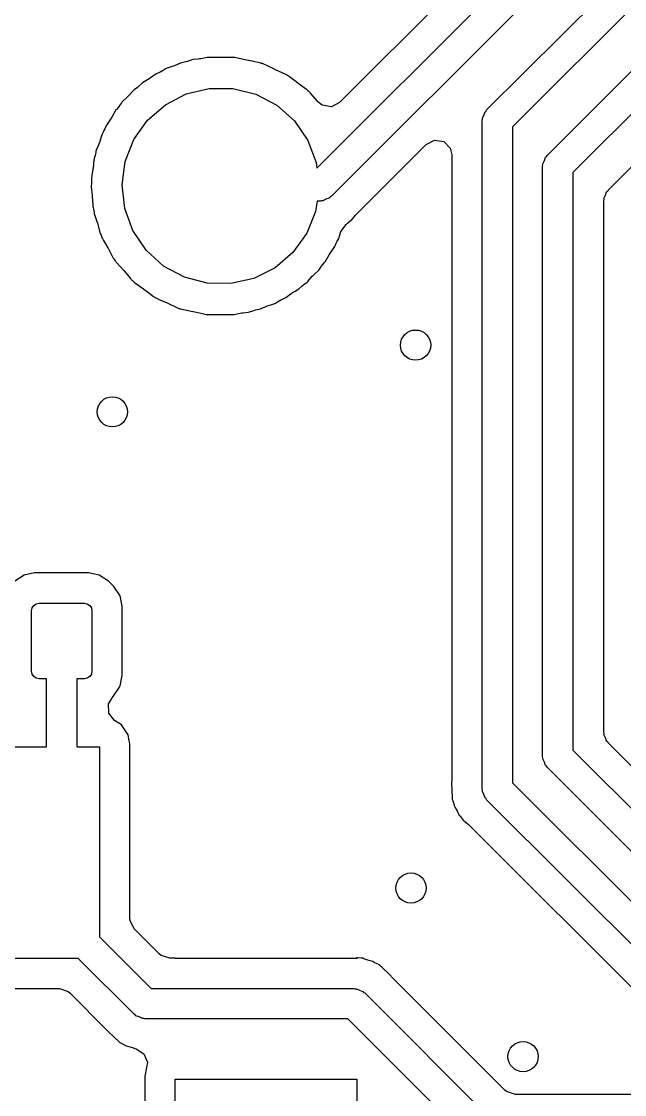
# Model space of a CAD drawing. Extents: x 100.2 to 143.8, y -109.8 to -50.2.
# Drawn here: x 122.23 to 126.22, y -96.2 to -89.1 of the extents above; entities that cross this region are included whole.
import ezdxf

# ---------------------------------------------------------------- set-up
doc = ezdxf.new("R2010")
doc.units = 0
doc.layers.add('BLACK', color=7, linetype='CONTINUOUS')

msp = doc.modelspace()

# ---------------------------------------------------------------- linework, layer by layer
at = {"layer": 'BLACK', "linetype": 'CONTINUOUS'}
for p, q in [((124.186, -90.0728), (127.154, -87.1048)), ((126.785, -87.1905), (124.337, -89.6377)), ((127.266, -87.2755), (124.281, -90.2607)), ((125.309, -89.6874), (126.754, -88.2422)), ((126.866, -88.4129), (125.479, -89.7995)), ((125.708, -89.9883), (126.93, -88.7667)), ((127.042, -88.9374), (125.879, -90.1004)), ((126.112, -90.2173), (127.083, -89.2463)), ((123.286, -89.3767), (123.269, -89.3843)), ((123.32, -89.3695), (123.286, -89.3767)), ((123.331, -89.3665), (123.32, -89.3695)), ((123.366, -89.3544), (123.331, -89.3665)), ((123.401, -89.3507), (123.366, -89.3544)), ((123.41, -89.3496), (123.401, -89.3507)), ((123.42, -89.3481), (123.41, -89.3496)), ((123.461, -89.3395), (123.42, -89.3481)), ((123.64, -89.3395), (123.461, -89.3395)), ((123.641, -89.3396), (123.64, -89.3395)), ((123.645, -89.3398), (123.641, -89.3396)), ((123.641, -89.3396), (123.641, -89.3396)), ((123.641, -89.3396), (123.641, -89.3396)), ((123.662, -89.3435), (123.645, -89.3398)), ((123.732, -89.3591), (123.662, -89.3435)), ((123.733, -89.3593), (123.732, -89.3591)), ((123.759, -89.3648), (123.733, -89.3593)), ((123.814, -89.3767), (123.759, -89.3648)), ((123.817, -89.378), (123.814, -89.3767)), ((123.819, -89.3786), (123.817, -89.378)), ((123.82, -89.379), (123.819, -89.3786)), ((123.122, -89.4494), (123.11, -89.4582)), ((123.127, -89.4473), (123.122, -89.4494)), ((123.151, -89.4367), (123.127, -89.4473)), ((123.127, -89.4473), (123.127, -89.4473)), ((123.162, -89.4311), (123.151, -89.4367)), ((123.164, -89.4295), (123.162, -89.4311)), ((123.191, -89.4134), (123.164, -89.4295)), ((123.236, -89.3982), (123.191, -89.4134)), ((123.245, -89.3948), (123.236, -89.3982)), ((123.269, -89.3843), (123.245, -89.3948)), ((123.826, -89.3801), (123.82, -89.379)), ((123.831, -89.3824), (123.826, -89.3801)), ((123.903, -89.4159), (123.831, -89.3824)), ((123.831, -89.3824), (123.831, -89.3824)), ((123.904, -89.4167), (123.903, -89.4159)), ((123.918, -89.423), (123.904, -89.4167)), ((123.973, -89.4473), (123.918, -89.423)), ((123.978, -89.4494), (123.973, -89.4473)), ((123.973, -89.4473), (123.973, -89.4473)), ((123.982, -89.4524), (123.978, -89.4494)), ((123.029, -89.5122), (123.01, -89.5299)), ((123.033, -89.5086), (123.029, -89.5122)), ((123.029, -89.5122), (123.029, -89.5122)), ((123.077, -89.4823), (123.033, -89.5086)), ((123.084, -89.4775), (123.077, -89.4823)), ((123.11, -89.4582), (123.084, -89.4775)), ((123.982, -89.4527), (123.982, -89.4524)), ((123.987, -89.4553), (123.982, -89.4527)), ((123.988, -89.456), (123.987, -89.4553)), ((123.993, -89.4582), (123.988, -89.456)), ((124.005, -89.4675), (123.993, -89.4582)), ((124.058, -89.5076), (124.005, -89.4675)), ((124.06, -89.509), (124.058, -89.5076)), ((124.112, -89.5472), (124.06, -89.509)), ((122.974, -89.5583), (122.944, -89.5925)), ((122.978, -89.5545), (122.974, -89.5583)), ((122.974, -89.5583), (122.974, -89.5583)), ((123, -89.5381), (122.978, -89.5545)), ((123.01, -89.5299), (123, -89.5381)), ((123.185, -89.6524), (123.323, -89.5808)), ((123.323, -89.5808), (123.475, -89.5443)), ((123.475, -89.5443), (123.631, -89.5451)), ((123.631, -89.5451), (123.783, -89.5832)), ((123.783, -89.5832), (123.921, -89.6563)), ((124.122, -89.5545), (124.112, -89.5472)), ((124.126, -89.5583), (124.122, -89.5545)), ((124.13, -89.5618), (124.126, -89.5583)), ((124.132, -89.5635), (124.13, -89.5616)), ((124.13, -89.5616), (124.13, -89.5618)), ((124.136, -89.5672), (124.132, -89.5635)), ((124.132, -89.5635), (124.132, -89.5635)), ((124.14, -89.5705), (124.136, -89.5672)), ((124.143, -89.5746), (124.14, -89.5705)), ((124.19, -89.6299), (124.143, -89.5746)), ((124.143, -89.5746), (124.143, -89.5746)), ((122.883, -89.6585), (122.875, -89.6691)), ((122.895, -89.64), (122.883, -89.6585)), ((122.898, -89.6355), (122.895, -89.64)), ((122.895, -89.64), (122.895, -89.64)), ((122.938, -89.5982), (122.898, -89.6355)), ((122.944, -89.5925), (122.938, -89.5982)), ((123.067, -89.7551), (123.185, -89.6524)), ((123.921, -89.6563), (124.038, -89.7601)), ((124.192, -89.6322), (124.19, -89.6299)), ((124.194, -89.6339), (124.192, -89.6322)), ((124.222, -89.6559), (124.194, -89.6339)), ((124.283, -89.6655), (124.222, -89.6559)), ((124.337, -89.6377), (124.283, -89.6655)), ((122.858, -89.6873), (122.831, -89.7345)), ((122.862, -89.6832), (122.858, -89.6873)), ((122.875, -89.6691), (122.862, -89.6832)), ((125.281, -89.7425), (125.291, -89.7216)), ((125.291, -89.7216), (125.299, -89.6993)), ((125.299, -89.6993), (125.305, -89.6946)), ((125.305, -89.6946), (125.309, -89.6874)), ((122.793, -89.7933), (122.786, -89.811)), ((122.795, -89.7884), (122.793, -89.7933)), ((122.793, -89.7933), (122.793, -89.7933)), ((122.827, -89.7406), (122.795, -89.7884)), ((122.831, -89.7345), (122.827, -89.7406)), ((122.977, -89.8828), (123.067, -89.7551)), ((124.038, -89.7601), (124.126, -89.8889)), ((125.279, -89.7581), (125.282, -89.7504)), ((125.279, -94.1795), (125.279, -89.7581)), ((125.282, -89.7504), (125.281, -89.7425)), ((125.479, -89.7995), (125.479, -94.1381)), ((122.763, -89.8587), (122.752, -89.8947)), ((122.767, -89.8471), (122.763, -89.8587)), ((122.769, -89.8422), (122.767, -89.8471)), ((122.767, -89.8471), (122.767, -89.8471)), ((122.771, -89.8377), (122.769, -89.8422)), ((122.779, -89.8238), (122.771, -89.8377)), ((122.786, -89.811), (122.779, -89.8238)), ((122.74, -89.9247), (122.731, -89.9479)), ((122.749, -89.9032), (122.74, -89.9247)), ((122.751, -89.8971), (122.749, -89.9032)), ((122.752, -89.8947), (122.751, -89.8971)), ((122.92, -90.0284), (122.977, -89.8828)), ((124.126, -89.8889), (124.181, -90.035)), ((124.442, -90.3832), (124.91, -89.915)), ((124.91, -89.915), (124.965, -89.8872)), ((124.965, -89.8872), (125.025, -89.8968)), ((125.025, -89.8968), (125.068, -89.94)), ((125.068, -89.94), (125.079, -89.985)), ((122.713, -90.0174), (122.707, -90.0729)), ((122.714, -90.0122), (122.713, -90.0174)), ((122.715, -90.0073), (122.714, -90.0122)), ((122.719, -89.9952), (122.715, -90.0073)), ((122.715, -90.0073), (122.715, -90.0073)), ((122.723, -89.9807), (122.719, -89.9952)), ((122.725, -89.9652), (122.723, -89.9807)), ((122.726, -89.9599), (122.725, -89.9652)), ((122.731, -89.9479), (122.726, -89.9599)), ((125.079, -89.985), (125.079, -94.126)), ((125.691, -90.0225), (125.698, -90.0002)), ((125.698, -90.0002), (125.705, -89.9955)), ((125.705, -89.9955), (125.708, -89.9883)), ((122.706, -90.0787), (122.7, -90.12)), ((122.707, -90.0729), (122.706, -90.0787)), ((122.9, -90.1832), (122.92, -90.0284)), ((124.181, -90.035), (124.186, -90.0728)), ((125.679, -90.059), (125.681, -90.0513)), ((125.679, -93.9647), (125.679, -90.059)), ((125.68, -90.0434), (125.691, -90.0225)), ((125.681, -90.0513), (125.68, -90.0434)), ((122.7, -90.12), (122.696, -90.1422)), ((122.696, -90.1422), (122.697, -90.1582)), ((122.697, -90.1582), (122.697, -90.16)), ((125.879, -90.1004), (125.879, -93.9233)), ((122.696, -90.1755), (122.695, -90.19)), ((122.695, -90.19), (122.695, -90.1952)), ((122.695, -90.1952), (122.695, -90.1952)), ((122.695, -90.1952), (122.702, -90.254)), ((122.697, -90.16), (122.696, -90.1755)), ((122.917, -90.3384), (122.9, -90.1832)), ((126.095, -90.2515), (126.102, -90.2292)), ((126.102, -90.2292), (126.109, -90.2245)), ((126.109, -90.2245), (126.112, -90.2173)), ((122.702, -90.254), (122.702, -90.2591)), ((122.702, -90.2591), (122.705, -90.3158)), ((124.188, -90.29), (124.178, -90.3582)), ((124.21, -90.29), (124.188, -90.29)), ((124.218, -90.2875), (124.21, -90.29)), ((124.226, -90.2888), (124.218, -90.2875)), ((124.247, -90.2781), (124.226, -90.2888)), ((124.269, -90.2709), (124.247, -90.2781)), ((124.274, -90.2644), (124.269, -90.2709)), ((124.281, -90.2607), (124.274, -90.2644)), ((126.083, -90.288), (126.085, -90.2803)), ((126.083, -93.8037), (126.083, -90.288)), ((126.084, -90.2724), (126.095, -90.2515)), ((126.085, -90.2803), (126.084, -90.2724)), ((122.705, -90.3158), (122.705, -90.3268)), ((122.705, -90.3268), (122.707, -90.3319)), ((122.707, -90.3319), (122.707, -90.3319)), ((122.707, -90.3319), (122.709, -90.3407)), ((122.709, -90.3407), (122.712, -90.3566)), ((122.712, -90.3566), (122.714, -90.3678)), ((122.714, -90.3678), (122.715, -90.3727)), ((122.715, -90.3727), (122.734, -90.4321)), ((122.971, -90.4851), (122.917, -90.3384)), ((124.178, -90.3582), (124.12, -90.5031)), ((122.734, -90.4321), (122.736, -90.4364)), ((122.736, -90.4364), (122.755, -90.5049)), ((124.38, -90.444), (124.382, -90.4426)), ((124.382, -90.4426), (124.385, -90.44)), ((124.382, -90.4426), (124.382, -90.4426)), ((124.385, -90.44), (124.389, -90.4357)), ((124.389, -90.4357), (124.407, -90.4214)), ((124.407, -90.4214), (124.415, -90.4165)), ((124.415, -90.4165), (124.433, -90.3932)), ((124.433, -90.3932), (124.442, -90.3832)), ((122.755, -90.5049), (122.757, -90.5097)), ((122.757, -90.5097), (122.76, -90.5147)), ((122.76, -90.5147), (122.766, -90.5303)), ((123.058, -90.6147), (122.971, -90.4851)), ((124.12, -90.5031), (124.028, -90.63)), ((124.331, -90.5378), (124.346, -90.4914)), ((124.346, -90.4914), (124.38, -90.4445)), ((124.38, -90.4445), (124.38, -90.444)), ((122.766, -90.5303), (122.769, -90.5378)), ((122.769, -90.5378), (122.776, -90.5508)), ((122.776, -90.5508), (122.804, -90.5992)), ((124.305, -90.5916), (124.314, -90.569)), ((124.314, -90.569), (124.321, -90.5562)), ((124.321, -90.5562), (124.329, -90.5423)), ((124.329, -90.5423), (124.331, -90.5378)), ((124.329, -90.5423), (124.329, -90.5423)), ((122.804, -90.5992), (122.806, -90.6026)), ((122.806, -90.6026), (122.829, -90.6455)), ((122.829, -90.6455), (122.841, -90.6684)), ((123.173, -90.7198), (123.058, -90.6147)), ((124.028, -90.63), (123.91, -90.7314)), ((124.242, -90.6927), (124.269, -90.6455)), ((124.269, -90.6455), (124.273, -90.6394)), ((124.273, -90.6394), (124.305, -90.5916)), ((122.841, -90.6684), (122.846, -90.6743)), ((122.846, -90.6743), (122.854, -90.6855)), ((122.854, -90.6855), (122.856, -90.6882)), ((122.856, -90.6882), (122.858, -90.6927)), ((122.858, -90.6927), (122.862, -90.6965)), ((122.862, -90.6965), (122.862, -90.6965)), ((122.862, -90.6965), (122.908, -90.7477)), ((123.311, -90.7944), (123.173, -90.7198)), ((124.202, -90.7445), (124.217, -90.7215)), ((124.217, -90.7215), (124.225, -90.7109)), ((124.225, -90.7109), (124.238, -90.6965)), ((124.238, -90.6965), (124.242, -90.6927)), ((124.238, -90.6965), (124.238, -90.6965)), ((122.908, -90.7477), (122.91, -90.7501)), ((122.91, -90.7501), (122.957, -90.8054)), ((123.462, -90.834), (123.311, -90.7944)), ((123.91, -90.7314), (123.77, -90.8016)), ((124.126, -90.8217), (124.156, -90.7875)), ((124.156, -90.7875), (124.162, -90.7818)), ((124.162, -90.7818), (124.168, -90.7759)), ((124.168, -90.7759), (124.202, -90.7445)), ((122.957, -90.8054), (122.957, -90.8054)), ((122.957, -90.8054), (122.96, -90.8095)), ((122.96, -90.8095), (122.964, -90.8128)), ((122.964, -90.8128), (122.968, -90.8165)), ((122.968, -90.8165), (122.968, -90.8165)), ((122.968, -90.8165), (122.97, -90.8184)), ((122.97, -90.8184), (122.97, -90.8182)), ((122.97, -90.8182), (122.974, -90.8217)), ((122.974, -90.8217), (122.978, -90.8255)), ((122.978, -90.8255), (122.982, -90.8286)), ((122.982, -90.8286), (122.982, -90.8286)), ((122.982, -90.8286), (123.04, -90.871)), ((123.618, -90.8364), (123.462, -90.834)), ((123.77, -90.8016), (123.618, -90.8364)), ((124.067, -90.8714), (124.088, -90.8521)), ((124.088, -90.8521), (124.09, -90.8501)), ((124.09, -90.8501), (124.1, -90.8419)), ((124.1, -90.8416), (124.122, -90.8255)), ((124.1, -90.8419), (124.1, -90.8416)), ((124.122, -90.8255), (124.126, -90.8217)), ((124.126, -90.8217), (124.126, -90.8217)), ((123.04, -90.871), (123.042, -90.8724)), ((123.042, -90.8724), (123.075, -90.8977)), ((123.075, -90.8977), (123.107, -90.9218)), ((123.107, -90.9218), (123.112, -90.924)), ((123.112, -90.924), (123.113, -90.9247)), ((123.113, -90.9247), (123.118, -90.9273)), ((123.118, -90.9273), (123.118, -90.9276)), ((123.118, -90.9276), (123.122, -90.9306)), ((123.122, -90.9306), (123.127, -90.9327)), ((123.127, -90.9327), (123.127, -90.9327)), ((123.127, -90.9327), (123.149, -90.9427)), ((123.951, -90.9427), (123.978, -90.9306)), ((123.978, -90.9306), (123.982, -90.9276)), ((123.982, -90.9276), (124.016, -90.9025)), ((123.982, -90.9276), (123.982, -90.9276)), ((124.016, -90.9025), (124.023, -90.8977)), ((124.023, -90.8977), (124.044, -90.8852)), ((124.044, -90.8852), (124.067, -90.8714)), ((123.149, -90.9427), (123.196, -90.9633)), ((123.196, -90.9633), (123.197, -90.9641)), ((123.197, -90.9641), (123.269, -90.9976)), ((123.269, -90.9976), (123.269, -90.9976)), ((123.269, -90.9976), (123.274, -90.9999)), ((123.274, -90.9999), (123.28, -91.001)), ((123.28, -91.001), (123.281, -91.0015)), ((123.281, -91.0015), (123.283, -91.002)), ((123.283, -91.002), (123.286, -91.0033)), ((123.286, -91.0033), (123.335, -91.0138)), ((123.769, -91.0135), (123.78, -91.0105)), ((123.78, -91.0105), (123.814, -91.0033)), ((123.814, -91.0033), (123.819, -91.0012)), ((123.819, -91.0012), (123.855, -90.9852)), ((123.819, -91.0012), (123.819, -91.0012)), ((123.855, -90.9852), (123.864, -90.9818)), ((123.864, -90.9818), (123.882, -90.9755)), ((123.882, -90.9755), (123.909, -90.9666)), ((123.909, -90.9666), (123.938, -90.9489)), ((123.938, -90.9489), (123.949, -90.9433)), ((123.949, -90.9433), (123.951, -90.9427)), ((123.335, -91.0138), (123.367, -91.0207)), ((123.367, -91.0207), (123.368, -91.0209)), ((123.368, -91.0209), (123.411, -91.0304)), ((123.411, -91.0304), (123.455, -91.0402)), ((123.455, -91.0402), (123.459, -91.0404)), ((123.459, -91.0404), (123.459, -91.0404)), ((123.459, -91.0404), (123.459, -91.0404)), ((123.459, -91.0404), (123.46, -91.0405)), ((123.46, -91.0405), (123.639, -91.0405)), ((123.639, -91.0405), (123.68, -91.0319)), ((123.68, -91.0319), (123.69, -91.0304)), ((123.69, -91.0304), (123.699, -91.0293)), ((123.699, -91.0293), (123.734, -91.0256)), ((123.734, -91.0256), (123.769, -91.0135)), ((122.252, -92.764), (122.19, -92.8054)), ((122.32, -92.7505), (122.252, -92.764)), ((122.68, -92.7505), (122.32, -92.7505)), ((122.748, -92.764), (122.68, -92.7505)), ((122.81, -92.8054), (122.748, -92.764)), ((122.845, -92.8403), (122.81, -92.8054)), ((122.886, -92.9023), (122.845, -92.8403)), ((122.9, -92.9704), (122.886, -92.9023)), ((122.3, -93), (122.304, -92.9809)), ((122.304, -92.9809), (122.315, -92.9646)), ((122.315, -92.9646), (122.331, -92.9538)), ((122.331, -92.9538), (122.35, -92.95)), ((122.35, -92.95), (122.65, -92.95)), ((122.65, -92.95), (122.669, -92.9538)), ((122.669, -92.9538), (122.685, -92.9646)), ((122.685, -92.9646), (122.696, -92.9809)), ((122.696, -92.9809), (122.7, -93)), ((122.9, -93.4296), (122.9, -92.9704)), ((122.3, -93.4), (122.3, -93)), ((122.7, -93), (122.7, -93.4)), ((122.304, -93.4191), (122.3, -93.4)), ((122.315, -93.4354), (122.304, -93.4191)), ((122.696, -93.4191), (122.685, -93.4354)), ((122.7, -93.4), (122.696, -93.4191)), ((122.331, -93.4462), (122.315, -93.4354)), ((122.35, -93.45), (122.331, -93.4462)), ((122.4, -93.45), (122.35, -93.45)), ((122.4, -93.9), (122.4, -93.45)), ((122.65, -93.45), (122.6, -93.45)), ((122.6, -93.45), (122.6, -93.9)), ((122.669, -93.4462), (122.65, -93.45)), ((122.685, -93.4354), (122.669, -93.4462)), ((122.886, -93.4977), (122.9, -93.4296)), ((122.833, -93.5772), (122.84, -93.5668)), ((122.84, -93.5668), (122.881, -93.5058)), ((122.881, -93.5058), (122.886, -93.4977)), ((122.81, -93.6166), (122.831, -93.5807)), ((122.812, -93.6777), (122.81, -93.6166)), ((122.831, -93.5806), (122.833, -93.5772)), ((122.831, -93.5807), (122.831, -93.5806)), ((122.833, -93.5772), (122.833, -93.5772)), ((122.85, -93.7257), (122.812, -93.6777)), ((122.895, -93.7554), (122.85, -93.7257)), ((122.939, -93.8218), (122.895, -93.7554)), ((122.941, -93.8313), (122.939, -93.8218)), ((122.944, -93.8494), (122.941, -93.8313)), ((122.941, -93.8313), (122.941, -93.8313)), ((122.951, -93.8803), (122.944, -93.8494)), ((126.085, -93.8114), (126.083, -93.8037)), ((126.084, -93.8193), (126.085, -93.8114)), ((126.095, -93.8402), (126.084, -93.8193)), ((126.102, -93.8625), (126.095, -93.8402)), ((121.55, -93.9), (122.4, -93.9)), ((122.6, -93.9), (122.75, -93.9)), ((122.75, -93.9), (122.75, -95.1586)), ((122.951, -95.0345), (122.951, -93.8803)), ((126.109, -93.8672), (126.102, -93.8625)), ((126.112, -93.8744), (126.109, -93.8672)), ((128.009, -95.7707), (126.112, -93.8744)), ((125.681, -93.9724), (125.679, -93.9647)), ((125.68, -93.9803), (125.681, -93.9724)), ((125.691, -94.0012), (125.68, -93.9803)), ((125.879, -93.9233), (127.956, -96)), ((125.698, -94.0235), (125.691, -94.0012)), ((125.705, -94.0282), (125.698, -94.0235)), ((125.708, -94.0354), (125.705, -94.0282)), ((127.844, -96.1707), (125.708, -94.0354)), ((125.079, -94.1301), (125.077, -94.1348)), ((125.077, -94.1348), (125.077, -94.144)), ((125.079, -94.126), (125.079, -94.1301)), ((125.077, -94.144), (125.079, -94.1842)), ((125.079, -94.1842), (125.079, -94.188)), ((125.079, -94.188), (125.079, -94.2074)), ((125.282, -94.1872), (125.279, -94.1795)), ((125.281, -94.1951), (125.282, -94.1872)), ((125.291, -94.216), (125.281, -94.1951)), ((125.479, -94.1381), (127.741, -96.4)), ((125.079, -94.2074), (125.08, -94.2119)), ((125.08, -94.2119), (125.08, -94.2171)), ((125.08, -94.2171), (125.081, -94.2467)), ((125.081, -94.2467), (125.085, -94.2551)), ((125.085, -94.2551), (125.085, -94.2551)), ((125.085, -94.2551), (125.086, -94.2573)), ((125.086, -94.2573), (125.092, -94.2782)), ((125.299, -94.2383), (125.291, -94.216)), ((125.305, -94.243), (125.299, -94.2383)), ((125.309, -94.2502), (125.305, -94.243)), ((127.629, -96.5707), (125.309, -94.2502)), ((125.092, -94.2782), (125.094, -94.2895)), ((125.094, -94.2895), (125.099, -94.2973)), ((125.099, -94.2973), (125.108, -94.3122)), ((125.108, -94.3122), (125.115, -94.3251)), ((125.115, -94.3251), (125.117, -94.3307)), ((125.117, -94.3307), (125.121, -94.3385)), ((125.121, -94.3385), (125.125, -94.3495)), ((125.125, -94.3495), (125.129, -94.3544)), ((125.129, -94.3544), (125.134, -94.3588)), ((125.134, -94.3588), (125.148, -94.3769)), ((125.148, -94.3769), (125.153, -94.3848)), ((125.153, -94.3848), (125.176, -94.4025)), ((125.176, -94.4025), (125.186, -94.4113)), ((125.186, -94.4113), (126.806, -96.031)), ((122.952, -95.05), (122.951, -95.0345)), ((122.979, -95.1045), (122.952, -95.05)), ((123.145, -95.27), (122.979, -95.1045)), ((122.75, -95.1586), (123.091, -95.4995)), ((123.157, -95.2801), (123.145, -95.27)), ((122.609, -95.3), (121.55, -95.3)), ((122.979, -95.6702), (122.609, -95.3)), ((123.215, -95.299), (123.157, -95.2801)), ((123.25, -95.299), (123.215, -95.299)), ((123.25, -95.3), (123.25, -95.299)), ((124.45, -95.3), (123.25, -95.3)), ((124.456, -95.2963), (124.45, -95.2948)), ((124.45, -95.2948), (124.45, -95.3)), ((124.457, -95.2963), (124.456, -95.2963)), ((124.456, -95.2963), (124.456, -95.2963)), ((124.479, -95.299), (124.457, -95.2963)), ((124.486, -95.299), (124.479, -95.299)), ((124.492, -95.2996), (124.486, -95.299)), ((124.498, -95.3022), (124.492, -95.2996)), ((124.517, -95.3095), (124.498, -95.3022)), ((124.498, -95.3022), (124.498, -95.3022)), ((124.53, -95.3139), (124.517, -95.3095)), ((124.556, -95.32), (124.53, -95.3139)), ((124.564, -95.3252), (124.556, -95.32)), ((124.566, -95.3265), (124.564, -95.3252)), ((124.564, -95.3252), (124.564, -95.3252)), ((124.585, -95.3368), (124.566, -95.3265)), ((124.596, -95.3411), (124.585, -95.3368)), ((124.603, -95.3473), (124.596, -95.3411)), ((124.618, -95.3613), (124.603, -95.3473)), ((124.622, -95.3647), (124.618, -95.3613)), ((124.625, -95.3673), (124.622, -95.3647)), ((124.639, -95.381), (124.625, -95.3673)), ((124.642, -95.3836), (124.639, -95.381)), ((124.678, -95.4172), (124.642, -95.3836)), ((124.68, -95.4217), (124.678, -95.4172)), ((124.683, -95.4249), (124.68, -95.4217)), ((125.429, -96.171), (124.683, -95.4249)), ((121.53, -95.5005), (122.485, -95.5005)), ((122.485, -95.5005), (122.543, -95.5194)), ((122.543, -95.5194), (122.555, -95.5295)), ((122.555, -95.5295), (122.799, -95.7742)), ((123.091, -95.4995), (124.433, -95.4995)), ((124.433, -95.4995), (124.44, -95.502)), ((124.44, -95.502), (124.448, -95.5007)), ((124.448, -95.5007), (124.469, -95.5114)), ((124.469, -95.5114), (124.491, -95.5186)), ((124.491, -95.5186), (124.496, -95.5251)), ((124.496, -95.5251), (124.503, -95.5288)), ((124.503, -95.5288), (125.375, -96.4005)), ((122.986, -95.6739), (122.979, -95.6702)), ((122.991, -95.6804), (122.986, -95.6739)), ((123.013, -95.6876), (122.991, -95.6804)), ((123.034, -95.6983), (123.013, -95.6876)), ((123.042, -95.697), (123.034, -95.6983)), ((123.05, -95.6995), (123.042, -95.697)), ((124.391, -95.6995), (123.05, -95.6995)), ((125.263, -96.5712), (124.391, -95.6995)), ((122.799, -95.7742), (122.802, -95.7773)), ((122.802, -95.7773), (122.804, -95.7818)), ((122.804, -95.7818), (122.811, -95.788)), ((122.811, -95.788), (122.84, -95.8154)), ((122.84, -95.8154), (122.843, -95.818)), ((122.843, -95.818), (122.857, -95.8318)), ((122.857, -95.8318), (122.86, -95.8343)), ((122.86, -95.8343), (122.864, -95.8377)), ((122.864, -95.8377), (122.877, -95.8494)), ((122.877, -95.8494), (122.886, -95.8579)), ((122.886, -95.8579), (122.895, -95.8613)), ((122.895, -95.8613), (122.895, -95.8613)), ((122.895, -95.8613), (122.897, -95.8622)), ((122.897, -95.8622), (122.916, -95.8725)), ((122.916, -95.8725), (122.918, -95.8738)), ((122.918, -95.8738), (122.918, -95.8738)), ((122.918, -95.8738), (122.926, -95.879)), ((122.926, -95.879), (122.935, -95.8811)), ((122.935, -95.8811), (122.935, -95.8811)), ((122.935, -95.8811), (122.952, -95.8852)), ((122.952, -95.8852), (122.965, -95.8895)), ((122.965, -95.8895), (122.99, -95.8994)), ((122.99, -95.8994), (122.992, -95.8996)), ((122.992, -95.8996), (123.043, -95.9306)), ((123.043, -95.9306), (123.066, -95.9872)), ((123.061, -96.0218), (123.05, -96.0803)), ((123.066, -95.9872), (123.06, -96.0216)), ((123.06, -96.0216), (123.061, -96.0218)), ((123.05, -96.0803), (123.05, -97.5197)), ((123.25, -97.5), (123.25, -96.1)), ((123.25, -96.1), (124.45, -96.1)), ((124.45, -96.1), (124.45, -96.95)), ((125.441, -96.1811), (125.429, -96.171)), ((125.499, -96.2), (125.441, -96.1811)), ((126.736, -96.2), (125.499, -96.2))]:
    msp.add_line(p, q, dxfattribs=at)
at = {"layer": 'BLACK'}
for centre in [(124.839, -91.243), (122.835, -91.6845), (124.809, -94.835), (125.55, -95.95)]:
    msp.add_circle(centre, 0.1, dxfattribs=at)

doc.saveas('drawing.dxf')
